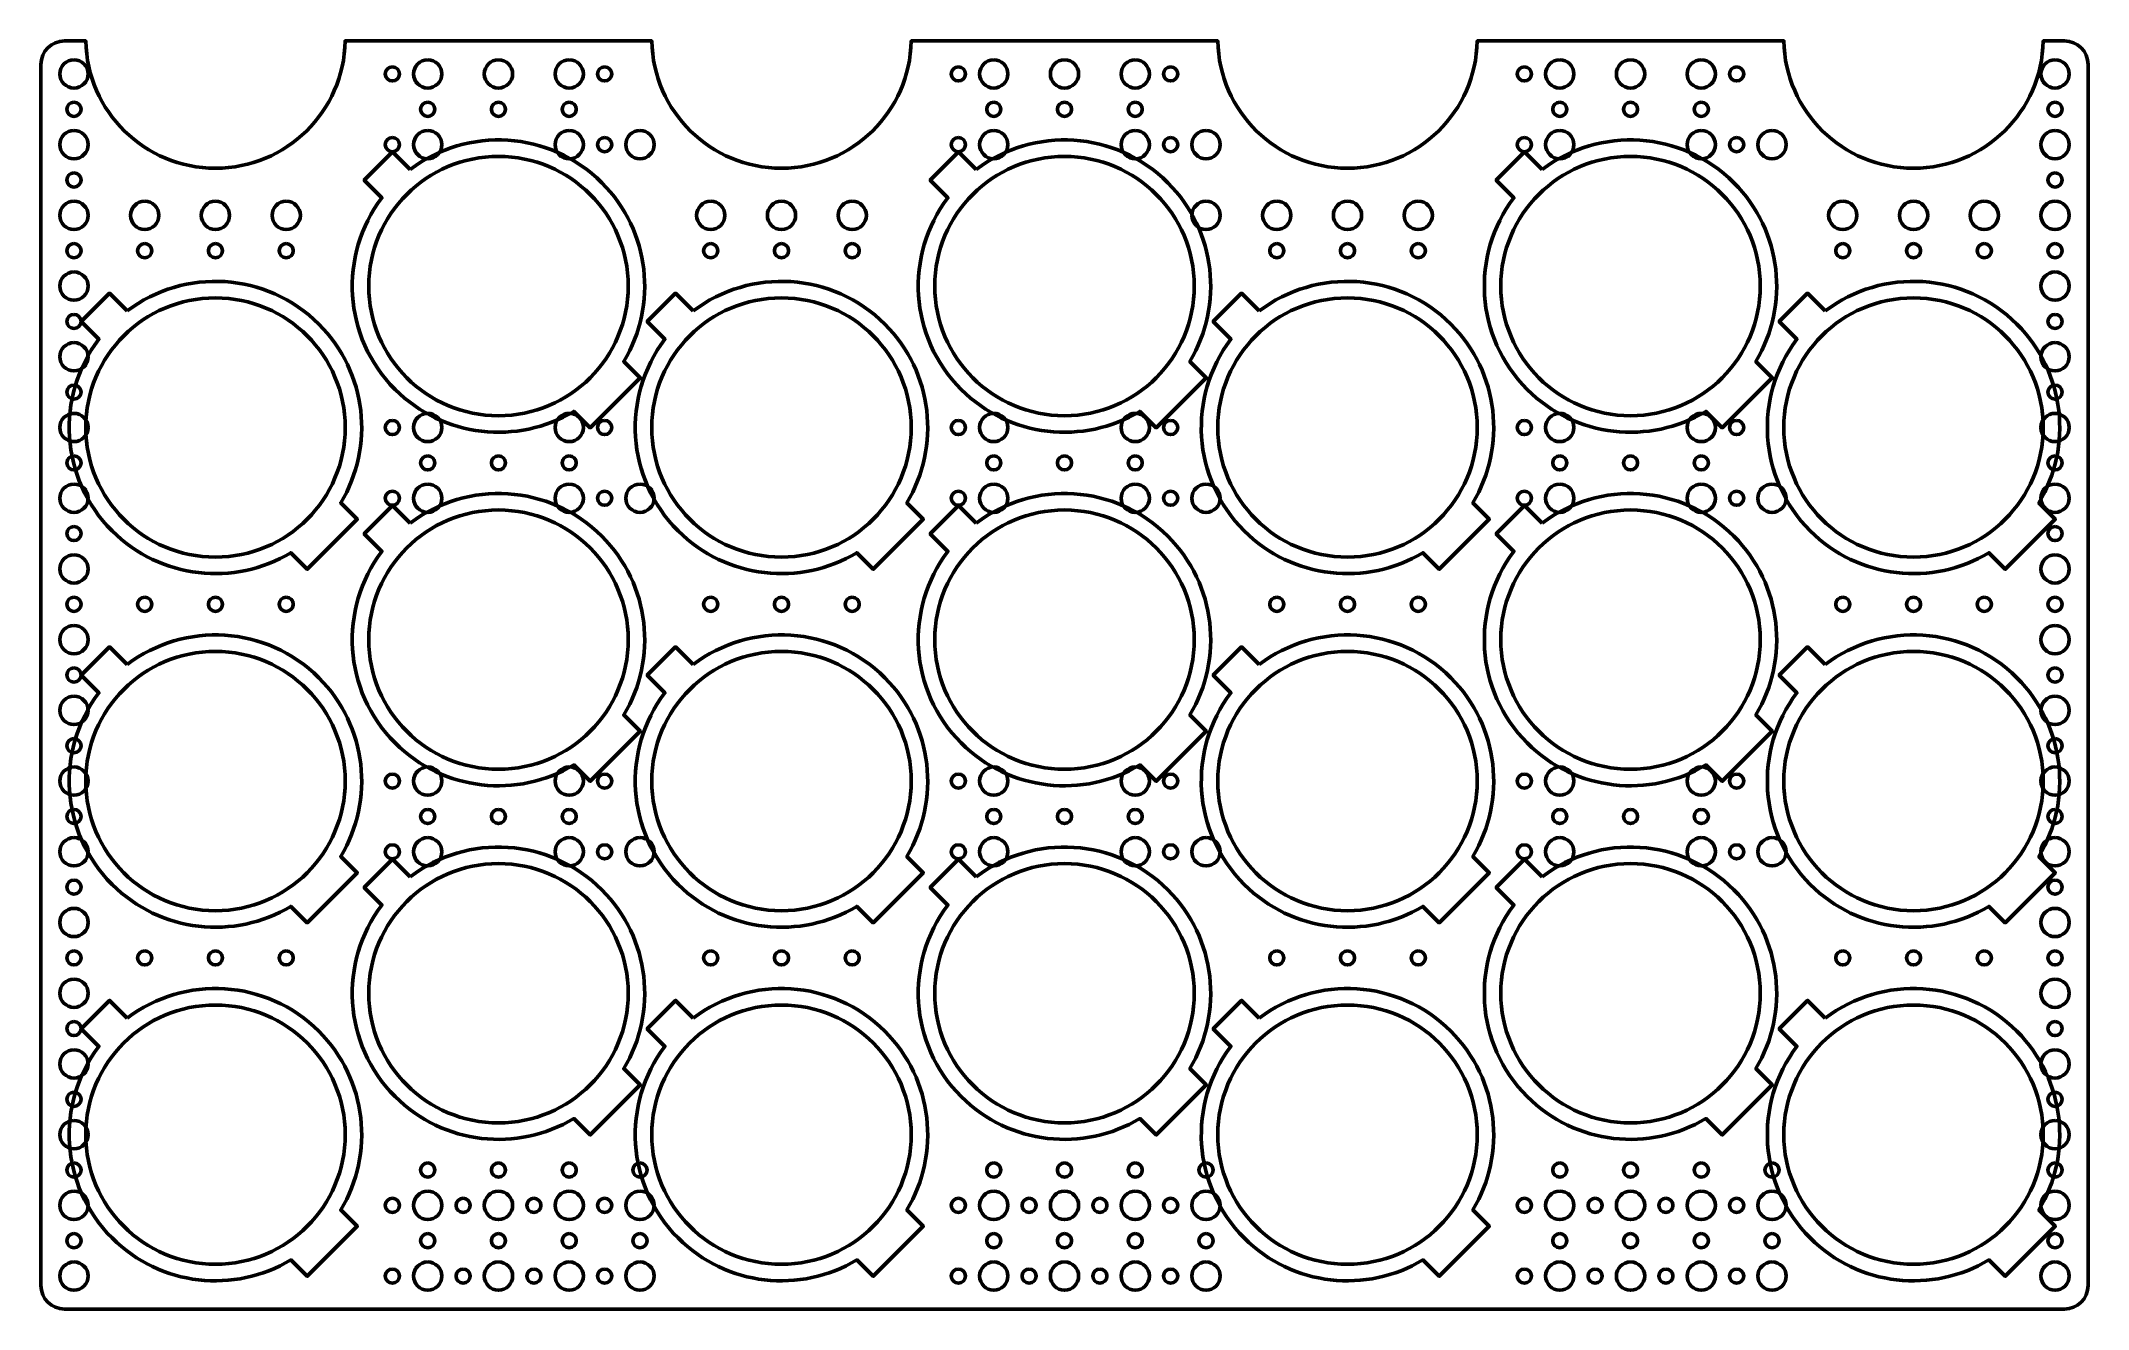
# Model space of a CAD drawing. Header units: centimetres. Extents: x -21.7 to 21.7, y -13.4 to 13.4.
import ezdxf

# ---------------------------------------------------------------- set-up
doc = ezdxf.new("R2010")
doc.units = ezdxf.units.CM
doc.header["$MEASUREMENT"] = 0
doc.layers.add('Layer 1', color=7, linetype='Continuous')

msp = doc.modelspace()

# ---------------------------------------------------------------- linework, layer by layer
at = {"layer": 'Layer 1', "lineweight": 53}
for centre, major_axis in [((-20.99997, 12.74999), (0, 0.30001)), ((-13.49997, 12.74999), (0, 0.30001)), ((-11.99997, 12.74999), (0, 0.30001)), ((-10.49997, 12.74999), (0, 0.30001)), ((-1.49997, 12.74999), (0, 0.30001)), ((0.00003, 12.74999), (0, 0.30001)), ((1.50003, 12.74999), (0, 0.30001)), ((10.50003, 12.74999), (0, 0.30001)), ((12.00003, 12.74999), (0, 0.30001)), ((13.50003, 12.74999), (0, 0.30001)), ((21.00003, 12.74999), (0, 0.30001)), ((-14.24998, 12.75), (0, 0.15)), ((-9.74998, 12.75), (0, 0.15)), ((-2.24998, 12.75), (0, 0.15)), ((2.25002, 12.75), (0, 0.15)), ((9.75002, 12.75), (0, 0.15)), ((14.25002, 12.75), (0, 0.15)), ((-20.99998, 12), (0, 0.15)), ((-13.49998, 12), (0, 0.15)), ((-11.99998, 12), (0, 0.15)), ((-10.49998, 12), (0, 0.15)), ((-1.49998, 12), (0, 0.15)), ((0.00002, 12), (0, 0.15)), ((1.50002, 12), (0, 0.15)), ((10.50002, 12), (0, 0.15)), ((12.00002, 12), (0, 0.15)), ((13.50002, 12), (0, 0.15)), ((21.00002, 12), (0, 0.15)), ((-20.99997, 11.24999), (0, 0.30001)), ((-14.24998, 11.25), (0, 0.15)), ((-13.49997, 11.24999), (0, 0.30001)), ((-10.49997, 11.24999), (0, 0.30001)), ((-9.74998, 11.25), (0, 0.15)), ((-8.99997, 11.24999), (0, 0.30001)), ((-2.24998, 11.25), (0, 0.15)), ((-1.49997, 11.24999), (0, 0.30001)), ((1.50003, 11.24999), (0, 0.30001)), ((2.25002, 11.25), (0, 0.15)), ((3.00003, 11.24999), (0, 0.30001)), ((9.75002, 11.25), (0, 0.15)), ((10.50003, 11.24999), (0, 0.30001)), ((13.50003, 11.24999), (0, 0.30001)), ((14.25002, 11.25), (0, 0.15)), ((15.00003, 11.24999), (0, 0.30001)), ((21.00003, 11.24999), (0, 0.30001)), ((-12, 8.25), (0, 2.75)), ((0, 8.25), (0, 2.75)), ((12, 8.25), (0, 2.75)), ((-20.99998, 10.5), (0, 0.15)), ((21.00002, 10.5), (0, 0.15)), ((-20.99997, 9.74999), (0, 0.30001)), ((-19.49997, 9.74999), (0, 0.30001)), ((-17.99997, 9.74999), (0, 0.30001)), ((-16.49997, 9.74999), (0, 0.30001)), ((-7.49997, 9.74999), (0, 0.30001)), ((-5.99997, 9.74999), (0, 0.30001)), ((-4.49997, 9.74999), (0, 0.30001)), ((3.00003, 9.74999), (0, 0.30001)), ((4.50003, 9.74999), (0, 0.30001)), ((6.00003, 9.74999), (0, 0.30001)), ((7.50003, 9.74999), (0, 0.30001)), ((16.50003, 9.74999), (0, 0.30001)), ((18.00003, 9.74999), (0, 0.30001)), ((19.50003, 9.74999), (0, 0.30001)), ((21.00003, 9.74999), (0, 0.30001)), ((-20.99998, 9), (0, 0.15)), ((-19.49998, 9), (0, 0.15)), ((-17.99998, 9), (0, 0.15)), ((-16.49998, 9), (0, 0.15)), ((-7.49998, 9), (0, 0.15)), ((-5.99998, 9), (0, 0.15)), ((-4.49998, 9), (0, 0.15)), ((4.50002, 9), (0, 0.15)), ((6.00002, 9), (0, 0.15)), ((7.50002, 9), (0, 0.15)), ((16.50002, 9), (0, 0.15)), ((18.00002, 9), (0, 0.15)), ((19.50002, 9), (0, 0.15)), ((21.00002, 9), (0, 0.15)), ((-20.99997, 8.24999), (0, 0.30001)), ((21.00003, 8.24999), (0, 0.30001)), ((-18, 5.25), (0, 2.75)), ((-6, 5.25), (0, 2.75)), ((6, 5.25), (0, 2.75)), ((18, 5.25), (0, 2.75)), ((-20.99998, 7.5), (0, 0.15)), ((21.00002, 7.5), (0, 0.15)), ((-20.99997, 6.74999), (0, 0.30001)), ((21.00003, 6.74999), (0, 0.30001)), ((-20.99998, 6), (0, 0.15)), ((21.00002, 6), (0, 0.15)), ((-20.99997, 5.24999), (0, 0.30001)), ((-14.24998, 5.25), (0, 0.15)), ((-13.49997, 5.24999), (0, 0.30001)), ((-10.49997, 5.24999), (0, 0.30001)), ((-9.74998, 5.25), (0, 0.15)), ((-2.24998, 5.25), (0, 0.15)), ((-1.49997, 5.24999), (0, 0.30001)), ((1.50003, 5.24999), (0, 0.30001)), ((2.25002, 5.25), (0, 0.15)), ((9.75002, 5.25), (0, 0.15)), ((10.50003, 5.24999), (0, 0.30001)), ((13.50003, 5.24999), (0, 0.30001)), ((14.25002, 5.25), (0, 0.15)), ((21.00003, 5.24999), (0, 0.30001)), ((-20.99998, 4.5), (0, 0.15)), ((-13.49998, 4.5), (0, 0.15)), ((-11.99998, 4.5), (0, 0.15)), ((-10.49998, 4.5), (0, 0.15)), ((-1.49998, 4.5), (0, 0.15)), ((0.00002, 4.5), (0, 0.15)), ((1.50002, 4.5), (0, 0.15)), ((10.50002, 4.5), (0, 0.15)), ((12.00002, 4.5), (0, 0.15)), ((13.50002, 4.5), (0, 0.15)), ((21.00002, 4.5), (0, 0.15)), ((-20.99997, 3.74999), (0, 0.30001)), ((-13.49997, 3.74999), (0, 0.30001)), ((-10.49997, 3.74999), (0, 0.30001)), ((-8.99997, 3.74999), (0, 0.30001)), ((-1.49997, 3.74999), (0, 0.30001)), ((1.50003, 3.74999), (0, 0.30001)), ((3.00003, 3.74999), (0, 0.30001)), ((10.50003, 3.74999), (0, 0.30001)), ((13.50003, 3.74999), (0, 0.30001)), ((15.00003, 3.74999), (0, 0.30001)), ((21.00003, 3.74999), (0, 0.30001)), ((-12, 0.75), (0, 2.75)), ((-14.24998, 3.75), (0, 0.15)), ((-9.74998, 3.75), (0, 0.15)), ((0, 0.75), (0, 2.75)), ((-2.24998, 3.75), (0, 0.15)), ((2.25002, 3.75), (0, 0.15)), ((12, 0.75), (0, 2.75)), ((9.75002, 3.75), (0, 0.15)), ((14.25002, 3.75), (0, 0.15)), ((-20.99998, 3), (0, 0.15)), ((21.00002, 3), (0, 0.15)), ((-20.99997, 2.24999), (0, 0.30001)), ((21.00003, 2.24999), (0, 0.30001)), ((-20.99998, 1.5), (0, 0.15)), ((-19.49998, 1.5), (0, 0.15)), ((-17.99998, 1.5), (0, 0.15)), ((-16.49998, 1.5), (0, 0.15)), ((-7.49998, 1.5), (0, 0.15)), ((-5.99998, 1.5), (0, 0.15)), ((-4.49998, 1.5), (0, 0.15)), ((4.50002, 1.5), (0, 0.15)), ((6.00002, 1.5), (0, 0.15)), ((7.50002, 1.5), (0, 0.15)), ((16.50002, 1.5), (0, 0.15)), ((18.00002, 1.5), (0, 0.15)), ((19.50002, 1.5), (0, 0.15)), ((21.00002, 1.5), (0, 0.15)), ((-20.99997, 0.74999), (0, 0.30001)), ((21.00003, 0.74999), (0, 0.30001)), ((-18, -2.25), (0, 2.75)), ((-6, -2.25), (0, 2.75)), ((6, -2.25), (0, 2.75)), ((18, -2.25), (0, 2.75)), ((-20.99998, 0), (0, 0.15)), ((21.00002, 0), (0, 0.15)), ((-20.99997, -0.75001), (0, 0.30001)), ((21.00003, -0.75001), (0, 0.30001)), ((-20.99998, -1.5), (0, 0.15)), ((21.00002, -1.5), (0, 0.15)), ((-20.99997, -2.25001), (0, 0.30001)), ((-14.24998, -2.25), (0, 0.15)), ((-13.49997, -2.25001), (0, 0.30001)), ((-10.49997, -2.25001), (0, 0.30001)), ((-9.74998, -2.25), (0, 0.15)), ((-2.24998, -2.25), (0, 0.15)), ((-1.49997, -2.25001), (0, 0.30001)), ((1.50003, -2.25001), (0, 0.30001)), ((2.25002, -2.25), (0, 0.15)), ((9.75002, -2.25), (0, 0.15)), ((10.50003, -2.25001), (0, 0.30001)), ((13.50003, -2.25001), (0, 0.30001)), ((14.25002, -2.25), (0, 0.15)), ((21.00003, -2.25001), (0, 0.30001)), ((-20.99998, -3), (0, 0.15)), ((-13.49998, -3), (0, 0.15)), ((-11.99998, -3), (0, 0.15)), ((-10.49998, -3), (0, 0.15)), ((-1.49998, -3), (0, 0.15)), ((0.00002, -3), (0, 0.15)), ((1.50002, -3), (0, 0.15)), ((10.50002, -3), (0, 0.15)), ((12.00002, -3), (0, 0.15)), ((13.50002, -3), (0, 0.15)), ((21.00002, -3), (0, 0.15)), ((-20.99997, -3.75001), (0, 0.30001)), ((-13.49997, -3.75001), (0, 0.30001)), ((-10.49997, -3.75001), (0, 0.30001)), ((-8.99997, -3.75001), (0, 0.30001)), ((-1.49997, -3.75001), (0, 0.30001)), ((1.50003, -3.75001), (0, 0.30001)), ((3.00003, -3.75001), (0, 0.30001)), ((10.50003, -3.75001), (0, 0.30001)), ((13.50003, -3.75001), (0, 0.30001)), ((15.00003, -3.75001), (0, 0.30001)), ((21.00003, -3.75001), (0, 0.30001)), ((-14.24998, -3.75), (0, 0.15)), ((-9.74998, -3.75), (0, 0.15)), ((-2.24998, -3.75), (0, 0.15)), ((2.25002, -3.75), (0, 0.15)), ((9.75002, -3.75), (0, 0.15)), ((14.25002, -3.75), (0, 0.15)), ((-12, -6.75), (0, 2.75)), ((0, -6.75), (0, 2.75)), ((12, -6.75), (0, 2.75)), ((-20.99998, -4.5), (0, 0.15)), ((21.00002, -4.5), (0, 0.15)), ((-20.99997, -5.25001), (0, 0.30001)), ((21.00003, -5.25001), (0, 0.30001)), ((-20.99998, -6), (0, 0.15)), ((-19.49998, -6), (0, 0.15)), ((-17.99998, -6), (0, 0.15)), ((-16.49998, -6), (0, 0.15)), ((-7.49998, -6), (0, 0.15)), ((-5.99998, -6), (0, 0.15)), ((-4.49998, -6), (0, 0.15)), ((4.50002, -6), (0, 0.15)), ((6.00002, -6), (0, 0.15)), ((7.50002, -6), (0, 0.15)), ((16.50002, -6), (0, 0.15)), ((18.00002, -6), (0, 0.15)), ((19.50002, -6), (0, 0.15)), ((21.00002, -6), (0, 0.15)), ((-20.99997, -6.75001), (0, 0.30001)), ((21.00003, -6.75001), (0, 0.30001)), ((-20.99998, -7.5), (0, 0.15)), ((-18, -9.75), (0, 2.75)), ((-6, -9.75), (0, 2.75)), ((6, -9.75), (0, 2.75)), ((18, -9.75), (0, 2.75)), ((21.00002, -7.5), (0, 0.15)), ((-20.99997, -8.25001), (0, 0.30001)), ((21.00003, -8.25001), (0, 0.30001)), ((-20.99998, -9), (0, 0.15)), ((21.00002, -9), (0, 0.15)), ((-20.99997, -9.75001), (0, 0.30001)), ((21.00003, -9.75001), (0, 0.30001)), ((-20.99998, -10.5), (0, 0.15)), ((-13.49998, -10.5), (0, 0.15)), ((-11.99998, -10.5), (0, 0.15)), ((-10.49998, -10.5), (0, 0.15)), ((-8.99998, -10.5), (0, 0.15)), ((-1.49998, -10.5), (0, 0.15)), ((0.00002, -10.5), (0, 0.15)), ((1.50002, -10.5), (0, 0.15)), ((3.00002, -10.5), (0, 0.15)), ((10.50002, -10.5), (0, 0.15)), ((12.00002, -10.5), (0, 0.15)), ((13.50002, -10.5), (0, 0.15)), ((15.00002, -10.5), (0, 0.15)), ((21.00002, -10.5), (0, 0.15)), ((-20.99997, -11.25001), (0, 0.30001)), ((-14.24998, -11.25), (0, 0.15)), ((-13.49997, -11.25001), (0, 0.30001)), ((-12.74998, -11.25), (0, 0.15)), ((-11.99997, -11.25001), (0, 0.30001)), ((-11.24998, -11.25), (0, 0.15)), ((-10.49997, -11.25001), (0, 0.30001)), ((-9.74998, -11.25), (0, 0.15)), ((-8.99997, -11.25001), (0, 0.30001)), ((-2.24998, -11.25), (0, 0.15)), ((-1.49997, -11.25001), (0, 0.30001)), ((-0.74998, -11.25), (0, 0.15)), ((0.00003, -11.25001), (0, 0.30001)), ((0.75002, -11.25), (0, 0.15)), ((1.50003, -11.25001), (0, 0.30001)), ((2.25002, -11.25), (0, 0.15)), ((3.00003, -11.25001), (0, 0.30001)), ((9.75002, -11.25), (0, 0.15)), ((10.50003, -11.25001), (0, 0.30001)), ((11.25002, -11.25), (0, 0.15)), ((12.00003, -11.25001), (0, 0.30001)), ((12.75002, -11.25), (0, 0.15)), ((13.50003, -11.25001), (0, 0.30001)), ((14.25002, -11.25), (0, 0.15)), ((15.00003, -11.25001), (0, 0.30001)), ((21.00003, -11.25001), (0, 0.30001)), ((-20.99998, -12), (0, 0.15)), ((-13.49998, -12), (0, 0.15)), ((-11.99998, -12), (0, 0.15)), ((-10.49998, -12), (0, 0.15)), ((-8.99998, -12), (0, 0.15)), ((-1.49998, -12), (0, 0.15)), ((0.00002, -12), (0, 0.15)), ((1.50002, -12), (0, 0.15)), ((3.00002, -12), (0, 0.15)), ((10.50002, -12), (0, 0.15)), ((12.00002, -12), (0, 0.15)), ((13.50002, -12), (0, 0.15)), ((15.00002, -12), (0, 0.15)), ((21.00002, -12), (0, 0.15)), ((-20.99997, -12.75001), (0, 0.30001)), ((-13.49997, -12.75001), (0, 0.30001)), ((-11.99997, -12.75001), (0, 0.30001)), ((-10.49997, -12.75001), (0, 0.30001)), ((-8.99997, -12.75001), (0, 0.30001)), ((-1.49997, -12.75001), (0, 0.30001)), ((0.00003, -12.75001), (0, 0.30001)), ((1.50003, -12.75001), (0, 0.30001)), ((3.00003, -12.75001), (0, 0.30001)), ((10.50003, -12.75001), (0, 0.30001)), ((12.00003, -12.75001), (0, 0.30001)), ((13.50003, -12.75001), (0, 0.30001)), ((15.00003, -12.75001), (0, 0.30001)), ((21.00003, -12.75001), (0, 0.30001)), ((-14.24998, -12.75), (0, 0.15)), ((-12.74998, -12.75), (0, 0.15)), ((-11.24998, -12.75), (0, 0.15)), ((-9.74998, -12.75), (0, 0.15)), ((-2.24998, -12.75), (0, 0.15)), ((-0.74998, -12.75), (0, 0.15)), ((0.75002, -12.75), (0, 0.15)), ((2.25002, -12.75), (0, 0.15)), ((9.75002, -12.75), (0, 0.15)), ((11.25002, -12.75), (0, 0.15)), ((12.75002, -12.75), (0, 0.15)), ((14.25002, -12.75), (0, 0.15))]:
    msp.add_ellipse(centre, major_axis=major_axis, ratio=1, dxfattribs=at)
msp.add_open_spline([(-21.7, -12.95), (-21.7, -12.95), (-21.7, 12.95), (-21.7, 12.95), (-21.7, 12.95), (-21.7, 13.22614), (-21.47614, 13.45), (-21.2, 13.45), (-21.2, 13.45), (-21.2, 13.45), (-20.74937, 13.45), (-20.74937, 13.45), (-20.74937, 13.45), (-20.72268, 11.95431), (-19.50206, 10.75), (-18, 10.75), (-18, 10.75), (-16.49794, 10.75), (-15.27732, 11.95431), (-15.25063, 13.45), (-15.25063, 13.45), (-15.25063, 13.45), (-8.74937, 13.45), (-8.74937, 13.45), (-8.74937, 13.45), (-8.72268, 11.95431), (-7.50206, 10.75), (-6, 10.75), (-6, 10.75), (-4.49794, 10.75), (-3.27732, 11.95431), (-3.25063, 13.45), (-3.25063, 13.45), (-3.25063, 13.45), (3.25063, 13.45), (3.25063, 13.45), (3.25063, 13.45), (3.27732, 11.95431), (4.49794, 10.75), (6, 10.75), (6, 10.75), (7.50206, 10.75), (8.72268, 11.95431), (8.74937, 13.45), (8.74937, 13.45), (8.74937, 13.45), (15.25063, 13.45), (15.25063, 13.45), (15.25063, 13.45), (15.27732, 11.95431), (16.49794, 10.75), (18, 10.75), (18, 10.75), (19.50206, 10.75), (20.72268, 11.95431), (20.74937, 13.45), (20.74937, 13.45), (20.74937, 13.45), (21.2, 13.45), (21.2, 13.45), (21.2, 13.45), (21.47614, 13.45), (21.7, 13.22614), (21.7, 12.95), (21.7, 12.95), (21.7, 12.95), (21.7, -12.95), (21.7, -12.95), (21.7, -12.95), (21.7, -13.22614), (21.47614, -13.45), (21.2, -13.45), (21.2, -13.45), (21.2, -13.45), (-21.2, -13.45), (-21.2, -13.45), (-21.2, -13.45), (-21.47614, -13.45), (-21.7, -13.22614), (-21.7, -12.95)], degree=3, knots=[0, 0, 0, 0, 0.04761905, 0.04761905, 0.04761905, 0.04761905, 0.0952381, 0.0952381, 0.0952381, 0.0952381, 0.14285714, 0.14285714, 0.14285714, 0.14285714, 0.19047619, 0.19047619, 0.19047619, 0.19047619, 0.23809524, 0.23809524, 0.23809524, 0.23809524, 0.28571429, 0.28571429, 0.28571429, 0.28571429, 0.33333333, 0.33333333, 0.33333333, 0.33333333, 0.38095238, 0.38095238, 0.38095238, 0.38095238, 0.42857143, 0.42857143, 0.42857143, 0.42857143, 0.47619048, 0.47619048, 0.47619048, 0.47619048, 0.52380952, 0.52380952, 0.52380952, 0.52380952, 0.57142857, 0.57142857, 0.57142857, 0.57142857, 0.61904762, 0.61904762, 0.61904762, 0.61904762, 0.66666667, 0.66666667, 0.66666667, 0.66666667, 0.71428571, 0.71428571, 0.71428571, 0.71428571, 0.76190476, 0.76190476, 0.76190476, 0.76190476, 0.80952381, 0.80952381, 0.80952381, 0.80952381, 0.85714286, 0.85714286, 0.85714286, 0.85714286, 0.9047619, 0.9047619, 0.9047619, 0.9047619, 1, 1, 1, 1], dxfattribs=at)
at = {"layer": 'Layer 1', "color": 5, "lineweight": 53}
for points in [[(-13.87092, 10.72196), (-12.65599, 11.64386), (-10.91664, 11.5507), (-9.80797, 10.44204), (-9.80797, 10.44204), (-8.78024, 9.4143), (-8.62517, 7.84456), (-9.34239, 6.65305), (-9.34239, 6.65305), (-9.34239, 6.65305), (-8.9948, 6.30546), (-8.9948, 6.30546), (-8.9948, 6.30546), (-8.9948, 6.30546), (-10.05546, 5.2448), (-10.05546, 5.2448), (-10.05546, 5.2448), (-10.05546, 5.2448), (-10.40305, 5.59239), (-10.40305, 5.59239), (-10.40305, 5.59239), (-11.59456, 4.87517), (-13.1643, 5.03024), (-14.19204, 6.05797), (-14.19204, 6.05797), (-15.3007, 7.16664), (-15.39386, 8.90599), (-14.47196, 10.12092), (-14.47196, 10.12092), (-14.47196, 10.12092), (-14.84611, 10.49507), (-14.84611, 10.49507), (-14.84611, 10.49507), (-14.84611, 10.49507), (-14.24507, 11.09611), (-14.24507, 11.09611), (-14.24507, 11.09611), (-14.24507, 11.09611), (-13.87092, 10.72196), (-13.87092, 10.72196)], [(-1.87092, 10.72196), (-0.65599, 11.64386), (1.08336, 11.5507), (2.19203, 10.44204), (2.19203, 10.44204), (3.21976, 9.4143), (3.37483, 7.84456), (2.65761, 6.65305), (2.65761, 6.65305), (2.65761, 6.65305), (3.0052, 6.30546), (3.0052, 6.30546), (3.0052, 6.30546), (3.0052, 6.30546), (1.94454, 5.2448), (1.94454, 5.2448), (1.94454, 5.2448), (1.94454, 5.2448), (1.59695, 5.59239), (1.59695, 5.59239), (1.59695, 5.59239), (0.40544, 4.87517), (-1.1643, 5.03024), (-2.19204, 6.05797), (-2.19204, 6.05797), (-3.3007, 7.16664), (-3.39386, 8.90599), (-2.47196, 10.12092), (-2.47196, 10.12092), (-2.47196, 10.12092), (-2.84611, 10.49507), (-2.84611, 10.49507), (-2.84611, 10.49507), (-2.84611, 10.49507), (-2.24507, 11.09611), (-2.24507, 11.09611), (-2.24507, 11.09611), (-2.24507, 11.09611), (-1.87092, 10.72196), (-1.87092, 10.72196)], [(10.12908, 10.72196), (11.34401, 11.64386), (13.08336, 11.5507), (14.19203, 10.44204), (14.19203, 10.44204), (15.21976, 9.4143), (15.37483, 7.84456), (14.65761, 6.65305), (14.65761, 6.65305), (14.65761, 6.65305), (15.0052, 6.30546), (15.0052, 6.30546), (15.0052, 6.30546), (15.0052, 6.30546), (13.94454, 5.2448), (13.94454, 5.2448), (13.94454, 5.2448), (13.94454, 5.2448), (13.59695, 5.59239), (13.59695, 5.59239), (13.59695, 5.59239), (12.40544, 4.87517), (10.8357, 5.03024), (9.80796, 6.05797), (9.80796, 6.05797), (8.6993, 7.16664), (8.60614, 8.90599), (9.52804, 10.12092), (9.52804, 10.12092), (9.52804, 10.12092), (9.15389, 10.49507), (9.15389, 10.49507), (9.15389, 10.49507), (9.15389, 10.49507), (9.75493, 11.09611), (9.75493, 11.09611), (9.75493, 11.09611), (9.75493, 11.09611), (10.12908, 10.72196), (10.12908, 10.72196)], [(-19.87092, 7.72196), (-18.65599, 8.64386), (-16.91664, 8.5507), (-15.80797, 7.44204), (-15.80797, 7.44204), (-14.78024, 6.4143), (-14.62517, 4.84456), (-15.34239, 3.65305), (-15.34239, 3.65305), (-15.34239, 3.65305), (-14.9948, 3.30546), (-14.9948, 3.30546), (-14.9948, 3.30546), (-14.9948, 3.30546), (-16.05546, 2.2448), (-16.05546, 2.2448), (-16.05546, 2.2448), (-16.05546, 2.2448), (-16.40305, 2.59239), (-16.40305, 2.59239), (-16.40305, 2.59239), (-17.59456, 1.87517), (-19.1643, 2.03024), (-20.19204, 3.05797), (-20.19204, 3.05797), (-21.3007, 4.16664), (-21.39386, 5.90599), (-20.47196, 7.12092), (-20.47196, 7.12092), (-20.47196, 7.12092), (-20.84611, 7.49507), (-20.84611, 7.49507), (-20.84611, 7.49507), (-20.84611, 7.49507), (-20.24507, 8.09611), (-20.24507, 8.09611), (-20.24507, 8.09611), (-20.24507, 8.09611), (-19.87092, 7.72196), (-19.87092, 7.72196)], [(-7.87092, 7.72196), (-6.65599, 8.64386), (-4.91664, 8.5507), (-3.80797, 7.44204), (-3.80797, 7.44204), (-2.78024, 6.4143), (-2.62517, 4.84456), (-3.34239, 3.65305), (-3.34239, 3.65305), (-3.34239, 3.65305), (-2.9948, 3.30546), (-2.9948, 3.30546), (-2.9948, 3.30546), (-2.9948, 3.30546), (-4.05546, 2.2448), (-4.05546, 2.2448), (-4.05546, 2.2448), (-4.05546, 2.2448), (-4.40305, 2.59239), (-4.40305, 2.59239), (-4.40305, 2.59239), (-5.59456, 1.87517), (-7.1643, 2.03024), (-8.19204, 3.05797), (-8.19204, 3.05797), (-9.3007, 4.16664), (-9.39386, 5.90599), (-8.47196, 7.12092), (-8.47196, 7.12092), (-8.47196, 7.12092), (-8.84611, 7.49507), (-8.84611, 7.49507), (-8.84611, 7.49507), (-8.84611, 7.49507), (-8.24507, 8.09611), (-8.24507, 8.09611), (-8.24507, 8.09611), (-8.24507, 8.09611), (-7.87092, 7.72196), (-7.87092, 7.72196)], [(4.12908, 7.72196), (5.34401, 8.64386), (7.08336, 8.5507), (8.19203, 7.44204), (8.19203, 7.44204), (9.21976, 6.4143), (9.37483, 4.84456), (8.65761, 3.65305), (8.65761, 3.65305), (8.65761, 3.65305), (9.0052, 3.30546), (9.0052, 3.30546), (9.0052, 3.30546), (9.0052, 3.30546), (7.94454, 2.2448), (7.94454, 2.2448), (7.94454, 2.2448), (7.94454, 2.2448), (7.59695, 2.59239), (7.59695, 2.59239), (7.59695, 2.59239), (6.40544, 1.87517), (4.8357, 2.03024), (3.80796, 3.05797), (3.80796, 3.05797), (2.6993, 4.16664), (2.60614, 5.90599), (3.52804, 7.12092), (3.52804, 7.12092), (3.52804, 7.12092), (3.15389, 7.49507), (3.15389, 7.49507), (3.15389, 7.49507), (3.15389, 7.49507), (3.75493, 8.09611), (3.75493, 8.09611), (3.75493, 8.09611), (3.75493, 8.09611), (4.12908, 7.72196), (4.12908, 7.72196)], [(16.12908, 7.72196), (17.34401, 8.64386), (19.08336, 8.5507), (20.19203, 7.44204), (20.19203, 7.44204), (21.21976, 6.4143), (21.37483, 4.84456), (20.65761, 3.65305), (20.65761, 3.65305), (20.65761, 3.65305), (21.0052, 3.30546), (21.0052, 3.30546), (21.0052, 3.30546), (21.0052, 3.30546), (19.94454, 2.2448), (19.94454, 2.2448), (19.94454, 2.2448), (19.94454, 2.2448), (19.59695, 2.59239), (19.59695, 2.59239), (19.59695, 2.59239), (18.40544, 1.87517), (16.8357, 2.03024), (15.80796, 3.05797), (15.80796, 3.05797), (14.6993, 4.16664), (14.60614, 5.90599), (15.52804, 7.12092), (15.52804, 7.12092), (15.52804, 7.12092), (15.15389, 7.49507), (15.15389, 7.49507), (15.15389, 7.49507), (15.15389, 7.49507), (15.75493, 8.09611), (15.75493, 8.09611), (15.75493, 8.09611), (15.75493, 8.09611), (16.12908, 7.72196), (16.12908, 7.72196)], [(-13.87092, 3.22196), (-12.65599, 4.14386), (-10.91664, 4.0507), (-9.80797, 2.94204), (-9.80797, 2.94204), (-8.78024, 1.9143), (-8.62517, 0.34456), (-9.34239, -0.84695), (-9.34239, -0.84695), (-9.34239, -0.84695), (-8.9948, -1.19454), (-8.9948, -1.19454), (-8.9948, -1.19454), (-8.9948, -1.19454), (-10.05546, -2.2552), (-10.05546, -2.2552), (-10.05546, -2.2552), (-10.05546, -2.2552), (-10.40305, -1.90761), (-10.40305, -1.90761), (-10.40305, -1.90761), (-11.59456, -2.62483), (-13.1643, -2.46976), (-14.19204, -1.44203), (-14.19204, -1.44203), (-15.3007, -0.33336), (-15.39386, 1.40599), (-14.47196, 2.62092), (-14.47196, 2.62092), (-14.47196, 2.62092), (-14.84611, 2.99507), (-14.84611, 2.99507), (-14.84611, 2.99507), (-14.84611, 2.99507), (-14.24507, 3.59611), (-14.24507, 3.59611), (-14.24507, 3.59611), (-14.24507, 3.59611), (-13.87092, 3.22196), (-13.87092, 3.22196)], [(-1.87092, 3.22196), (-0.65599, 4.14386), (1.08336, 4.0507), (2.19203, 2.94204), (2.19203, 2.94204), (3.21976, 1.9143), (3.37483, 0.34456), (2.65761, -0.84695), (2.65761, -0.84695), (2.65761, -0.84695), (3.0052, -1.19454), (3.0052, -1.19454), (3.0052, -1.19454), (3.0052, -1.19454), (1.94454, -2.2552), (1.94454, -2.2552), (1.94454, -2.2552), (1.94454, -2.2552), (1.59695, -1.90761), (1.59695, -1.90761), (1.59695, -1.90761), (0.40544, -2.62483), (-1.1643, -2.46976), (-2.19204, -1.44203), (-2.19204, -1.44203), (-3.3007, -0.33336), (-3.39386, 1.40599), (-2.47196, 2.62092), (-2.47196, 2.62092), (-2.47196, 2.62092), (-2.84611, 2.99507), (-2.84611, 2.99507), (-2.84611, 2.99507), (-2.84611, 2.99507), (-2.24507, 3.59611), (-2.24507, 3.59611), (-2.24507, 3.59611), (-2.24507, 3.59611), (-1.87092, 3.22196), (-1.87092, 3.22196)], [(10.12908, 3.22196), (11.34401, 4.14386), (13.08336, 4.0507), (14.19203, 2.94204), (14.19203, 2.94204), (15.21976, 1.9143), (15.37483, 0.34456), (14.65761, -0.84695), (14.65761, -0.84695), (14.65761, -0.84695), (15.0052, -1.19454), (15.0052, -1.19454), (15.0052, -1.19454), (15.0052, -1.19454), (13.94454, -2.2552), (13.94454, -2.2552), (13.94454, -2.2552), (13.94454, -2.2552), (13.59695, -1.90761), (13.59695, -1.90761), (13.59695, -1.90761), (12.40544, -2.62483), (10.8357, -2.46976), (9.80796, -1.44203), (9.80796, -1.44203), (8.6993, -0.33336), (8.60614, 1.40599), (9.52804, 2.62092), (9.52804, 2.62092), (9.52804, 2.62092), (9.15389, 2.99507), (9.15389, 2.99507), (9.15389, 2.99507), (9.15389, 2.99507), (9.75493, 3.59611), (9.75493, 3.59611), (9.75493, 3.59611), (9.75493, 3.59611), (10.12908, 3.22196), (10.12908, 3.22196)], [(-19.87092, 0.22196), (-18.65599, 1.14386), (-16.91664, 1.0507), (-15.80797, -0.05796), (-15.80797, -0.05796), (-14.78024, -1.0857), (-14.62517, -2.65544), (-15.34239, -3.84695), (-15.34239, -3.84695), (-15.34239, -3.84695), (-14.9948, -4.19454), (-14.9948, -4.19454), (-14.9948, -4.19454), (-14.9948, -4.19454), (-16.05546, -5.2552), (-16.05546, -5.2552), (-16.05546, -5.2552), (-16.05546, -5.2552), (-16.40305, -4.90761), (-16.40305, -4.90761), (-16.40305, -4.90761), (-17.59456, -5.62483), (-19.1643, -5.46976), (-20.19204, -4.44203), (-20.19204, -4.44203), (-21.3007, -3.33336), (-21.39386, -1.59401), (-20.47196, -0.37908), (-20.47196, -0.37908), (-20.47196, -0.37908), (-20.84611, -0.00493), (-20.84611, -0.00493), (-20.84611, -0.00493), (-20.84611, -0.00493), (-20.24507, 0.59611), (-20.24507, 0.59611), (-20.24507, 0.59611), (-20.24507, 0.59611), (-19.87092, 0.22196), (-19.87092, 0.22196)], [(-7.87092, 0.22196), (-6.65599, 1.14386), (-4.91664, 1.0507), (-3.80797, -0.05796), (-3.80797, -0.05796), (-2.78024, -1.0857), (-2.62517, -2.65544), (-3.34239, -3.84695), (-3.34239, -3.84695), (-3.34239, -3.84695), (-2.9948, -4.19454), (-2.9948, -4.19454), (-2.9948, -4.19454), (-2.9948, -4.19454), (-4.05546, -5.2552), (-4.05546, -5.2552), (-4.05546, -5.2552), (-4.05546, -5.2552), (-4.40305, -4.90761), (-4.40305, -4.90761), (-4.40305, -4.90761), (-5.59456, -5.62483), (-7.1643, -5.46976), (-8.19204, -4.44203), (-8.19204, -4.44203), (-9.3007, -3.33336), (-9.39386, -1.59401), (-8.47196, -0.37908), (-8.47196, -0.37908), (-8.47196, -0.37908), (-8.84611, -0.00493), (-8.84611, -0.00493), (-8.84611, -0.00493), (-8.84611, -0.00493), (-8.24507, 0.59611), (-8.24507, 0.59611), (-8.24507, 0.59611), (-8.24507, 0.59611), (-7.87092, 0.22196), (-7.87092, 0.22196)], [(4.12908, 0.22196), (5.34401, 1.14386), (7.08336, 1.0507), (8.19203, -0.05796), (8.19203, -0.05796), (9.21976, -1.0857), (9.37483, -2.65544), (8.65761, -3.84695), (8.65761, -3.84695), (8.65761, -3.84695), (9.0052, -4.19454), (9.0052, -4.19454), (9.0052, -4.19454), (9.0052, -4.19454), (7.94454, -5.2552), (7.94454, -5.2552), (7.94454, -5.2552), (7.94454, -5.2552), (7.59695, -4.90761), (7.59695, -4.90761), (7.59695, -4.90761), (6.40544, -5.62483), (4.8357, -5.46976), (3.80796, -4.44203), (3.80796, -4.44203), (2.6993, -3.33336), (2.60614, -1.59401), (3.52804, -0.37908), (3.52804, -0.37908), (3.52804, -0.37908), (3.15389, -0.00493), (3.15389, -0.00493), (3.15389, -0.00493), (3.15389, -0.00493), (3.75493, 0.59611), (3.75493, 0.59611), (3.75493, 0.59611), (3.75493, 0.59611), (4.12908, 0.22196), (4.12908, 0.22196)], [(16.12908, 0.22196), (17.34401, 1.14386), (19.08336, 1.0507), (20.19203, -0.05796), (20.19203, -0.05796), (21.21976, -1.0857), (21.37483, -2.65544), (20.65761, -3.84695), (20.65761, -3.84695), (20.65761, -3.84695), (21.0052, -4.19454), (21.0052, -4.19454), (21.0052, -4.19454), (21.0052, -4.19454), (19.94454, -5.2552), (19.94454, -5.2552), (19.94454, -5.2552), (19.94454, -5.2552), (19.59695, -4.90761), (19.59695, -4.90761), (19.59695, -4.90761), (18.40544, -5.62483), (16.8357, -5.46976), (15.80796, -4.44203), (15.80796, -4.44203), (14.6993, -3.33336), (14.60614, -1.59401), (15.52804, -0.37908), (15.52804, -0.37908), (15.52804, -0.37908), (15.15389, -0.00493), (15.15389, -0.00493), (15.15389, -0.00493), (15.15389, -0.00493), (15.75493, 0.59611), (15.75493, 0.59611), (15.75493, 0.59611), (15.75493, 0.59611), (16.12908, 0.22196), (16.12908, 0.22196)], [(-13.87092, -4.27804), (-12.65599, -3.35614), (-10.91664, -3.4493), (-9.80797, -4.55796), (-9.80797, -4.55796), (-8.78024, -5.5857), (-8.62517, -7.15544), (-9.34239, -8.34695), (-9.34239, -8.34695), (-9.34239, -8.34695), (-8.9948, -8.69454), (-8.9948, -8.69454), (-8.9948, -8.69454), (-8.9948, -8.69454), (-10.05546, -9.7552), (-10.05546, -9.7552), (-10.05546, -9.7552), (-10.05546, -9.7552), (-10.40305, -9.40761), (-10.40305, -9.40761), (-10.40305, -9.40761), (-11.59456, -10.12483), (-13.1643, -9.96976), (-14.19204, -8.94203), (-14.19204, -8.94203), (-15.3007, -7.83336), (-15.39386, -6.09401), (-14.47196, -4.87908), (-14.47196, -4.87908), (-14.47196, -4.87908), (-14.84611, -4.50493), (-14.84611, -4.50493), (-14.84611, -4.50493), (-14.84611, -4.50493), (-14.24507, -3.90389), (-14.24507, -3.90389), (-14.24507, -3.90389), (-14.24507, -3.90389), (-13.87092, -4.27804), (-13.87092, -4.27804)], [(-1.87092, -4.27804), (-0.65599, -3.35614), (1.08336, -3.4493), (2.19203, -4.55796), (2.19203, -4.55796), (3.21976, -5.5857), (3.37483, -7.15544), (2.65761, -8.34695), (2.65761, -8.34695), (2.65761, -8.34695), (3.0052, -8.69454), (3.0052, -8.69454), (3.0052, -8.69454), (3.0052, -8.69454), (1.94454, -9.7552), (1.94454, -9.7552), (1.94454, -9.7552), (1.94454, -9.7552), (1.59695, -9.40761), (1.59695, -9.40761), (1.59695, -9.40761), (0.40544, -10.12483), (-1.1643, -9.96976), (-2.19204, -8.94203), (-2.19204, -8.94203), (-3.3007, -7.83336), (-3.39386, -6.09401), (-2.47196, -4.87908), (-2.47196, -4.87908), (-2.47196, -4.87908), (-2.84611, -4.50493), (-2.84611, -4.50493), (-2.84611, -4.50493), (-2.84611, -4.50493), (-2.24507, -3.90389), (-2.24507, -3.90389), (-2.24507, -3.90389), (-2.24507, -3.90389), (-1.87092, -4.27804), (-1.87092, -4.27804)], [(10.12908, -4.27804), (11.34401, -3.35614), (13.08336, -3.4493), (14.19203, -4.55796), (14.19203, -4.55796), (15.21976, -5.5857), (15.37483, -7.15544), (14.65761, -8.34695), (14.65761, -8.34695), (14.65761, -8.34695), (15.0052, -8.69454), (15.0052, -8.69454), (15.0052, -8.69454), (15.0052, -8.69454), (13.94454, -9.7552), (13.94454, -9.7552), (13.94454, -9.7552), (13.94454, -9.7552), (13.59695, -9.40761), (13.59695, -9.40761), (13.59695, -9.40761), (12.40544, -10.12483), (10.8357, -9.96976), (9.80796, -8.94203), (9.80796, -8.94203), (8.6993, -7.83336), (8.60614, -6.09401), (9.52804, -4.87908), (9.52804, -4.87908), (9.52804, -4.87908), (9.15389, -4.50493), (9.15389, -4.50493), (9.15389, -4.50493), (9.15389, -4.50493), (9.75493, -3.90389), (9.75493, -3.90389), (9.75493, -3.90389), (9.75493, -3.90389), (10.12908, -4.27804), (10.12908, -4.27804)], [(-19.87092, -7.27804), (-18.65599, -6.35614), (-16.91664, -6.4493), (-15.80797, -7.55796), (-15.80797, -7.55796), (-14.78024, -8.5857), (-14.62517, -10.15544), (-15.34239, -11.34695), (-15.34239, -11.34695), (-15.34239, -11.34695), (-14.9948, -11.69454), (-14.9948, -11.69454), (-14.9948, -11.69454), (-14.9948, -11.69454), (-16.05546, -12.7552), (-16.05546, -12.7552), (-16.05546, -12.7552), (-16.05546, -12.7552), (-16.40305, -12.40761), (-16.40305, -12.40761), (-16.40305, -12.40761), (-17.59456, -13.12483), (-19.1643, -12.96976), (-20.19204, -11.94203), (-20.19204, -11.94203), (-21.3007, -10.83336), (-21.39386, -9.09401), (-20.47196, -7.87908), (-20.47196, -7.87908), (-20.47196, -7.87908), (-20.84611, -7.50493), (-20.84611, -7.50493), (-20.84611, -7.50493), (-20.84611, -7.50493), (-20.24507, -6.90389), (-20.24507, -6.90389), (-20.24507, -6.90389), (-20.24507, -6.90389), (-19.87092, -7.27804), (-19.87092, -7.27804)], [(-7.87092, -7.27804), (-6.65599, -6.35614), (-4.91664, -6.4493), (-3.80797, -7.55796), (-3.80797, -7.55796), (-2.78024, -8.5857), (-2.62517, -10.15544), (-3.34239, -11.34695), (-3.34239, -11.34695), (-3.34239, -11.34695), (-2.9948, -11.69454), (-2.9948, -11.69454), (-2.9948, -11.69454), (-2.9948, -11.69454), (-4.05546, -12.7552), (-4.05546, -12.7552), (-4.05546, -12.7552), (-4.05546, -12.7552), (-4.40305, -12.40761), (-4.40305, -12.40761), (-4.40305, -12.40761), (-5.59456, -13.12483), (-7.1643, -12.96976), (-8.19204, -11.94203), (-8.19204, -11.94203), (-9.3007, -10.83336), (-9.39386, -9.09401), (-8.47196, -7.87908), (-8.47196, -7.87908), (-8.47196, -7.87908), (-8.84611, -7.50493), (-8.84611, -7.50493), (-8.84611, -7.50493), (-8.84611, -7.50493), (-8.24507, -6.90389), (-8.24507, -6.90389), (-8.24507, -6.90389), (-8.24507, -6.90389), (-7.87092, -7.27804), (-7.87092, -7.27804)], [(4.12908, -7.27804), (5.34401, -6.35614), (7.08336, -6.4493), (8.19203, -7.55796), (8.19203, -7.55796), (9.21976, -8.5857), (9.37483, -10.15544), (8.65761, -11.34695), (8.65761, -11.34695), (8.65761, -11.34695), (9.0052, -11.69454), (9.0052, -11.69454), (9.0052, -11.69454), (9.0052, -11.69454), (7.94454, -12.7552), (7.94454, -12.7552), (7.94454, -12.7552), (7.94454, -12.7552), (7.59695, -12.40761), (7.59695, -12.40761), (7.59695, -12.40761), (6.40544, -13.12483), (4.8357, -12.96976), (3.80796, -11.94203), (3.80796, -11.94203), (2.6993, -10.83336), (2.60614, -9.09401), (3.52804, -7.87908), (3.52804, -7.87908), (3.52804, -7.87908), (3.15389, -7.50493), (3.15389, -7.50493), (3.15389, -7.50493), (3.15389, -7.50493), (3.75493, -6.90389), (3.75493, -6.90389), (3.75493, -6.90389), (3.75493, -6.90389), (4.12908, -7.27804), (4.12908, -7.27804)], [(16.12908, -7.27804), (17.34401, -6.35614), (19.08336, -6.4493), (20.19203, -7.55796), (20.19203, -7.55796), (21.21976, -8.5857), (21.37483, -10.15544), (20.65761, -11.34695), (20.65761, -11.34695), (20.65761, -11.34695), (21.0052, -11.69454), (21.0052, -11.69454), (21.0052, -11.69454), (21.0052, -11.69454), (19.94454, -12.7552), (19.94454, -12.7552), (19.94454, -12.7552), (19.94454, -12.7552), (19.59695, -12.40761), (19.59695, -12.40761), (19.59695, -12.40761), (18.40544, -13.12483), (16.8357, -12.96976), (15.80796, -11.94203), (15.80796, -11.94203), (14.6993, -10.83336), (14.60614, -9.09401), (15.52804, -7.87908), (15.52804, -7.87908), (15.52804, -7.87908), (15.15389, -7.50493), (15.15389, -7.50493), (15.15389, -7.50493), (15.15389, -7.50493), (15.75493, -6.90389), (15.75493, -6.90389), (15.75493, -6.90389), (15.75493, -6.90389), (16.12908, -7.27804), (16.12908, -7.27804)]]:
    msp.add_open_spline(points, degree=3, knots=[0, 0, 0, 0, 0.09090909, 0.09090909, 0.09090909, 0.09090909, 0.18181818, 0.18181818, 0.18181818, 0.18181818, 0.27272727, 0.27272727, 0.27272727, 0.27272727, 0.36363636, 0.36363636, 0.36363636, 0.36363636, 0.45454545, 0.45454545, 0.45454545, 0.45454545, 0.54545455, 0.54545455, 0.54545455, 0.54545455, 0.63636364, 0.63636364, 0.63636364, 0.63636364, 0.72727273, 0.72727273, 0.72727273, 0.72727273, 0.81818182, 0.81818182, 0.81818182, 0.81818182, 1, 1, 1, 1], dxfattribs=at)

doc.saveas('drawing.dxf')
